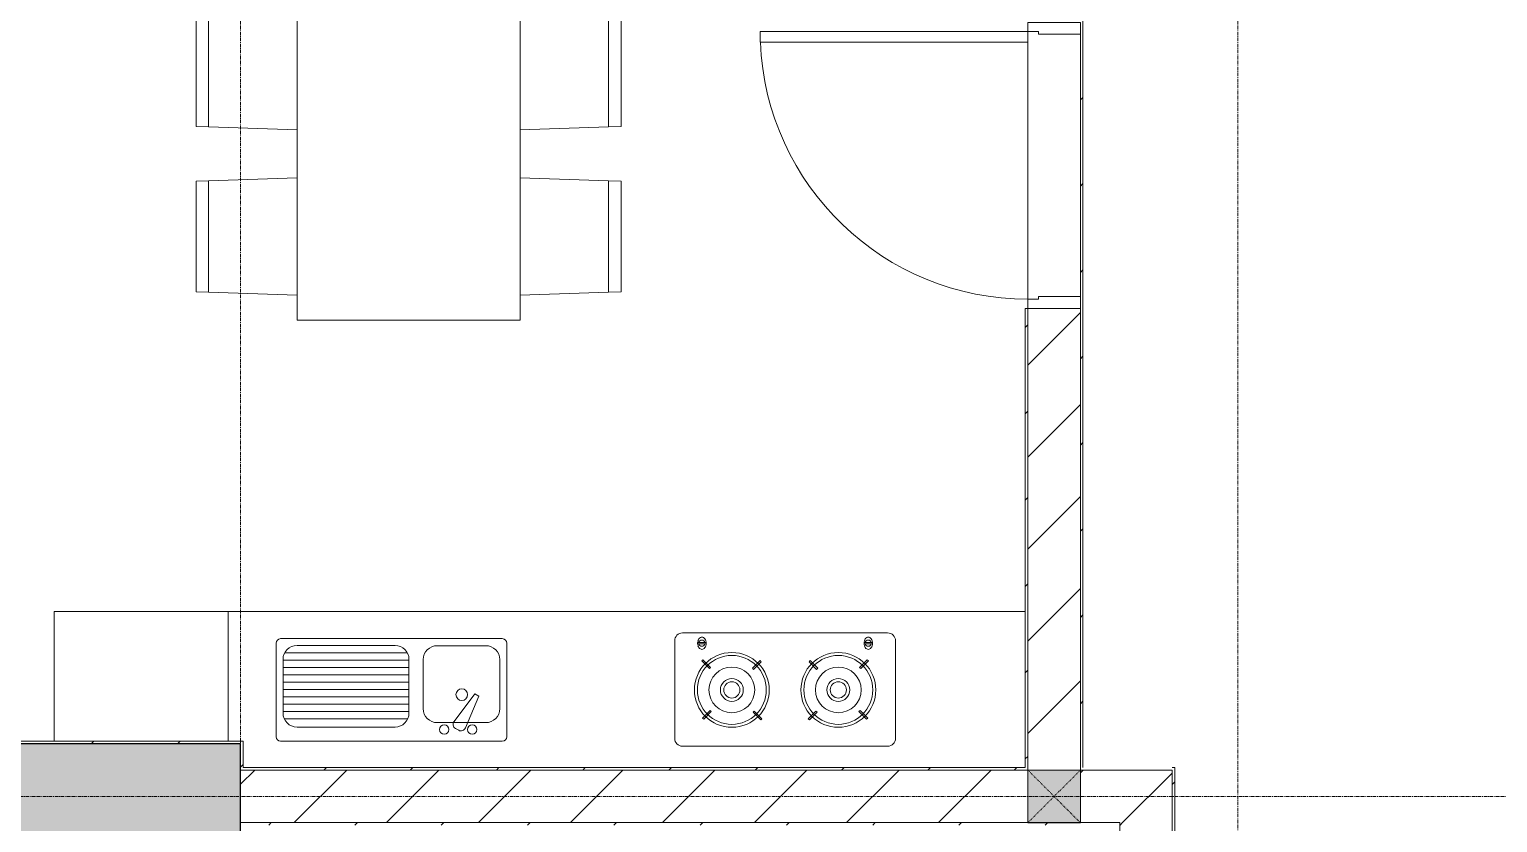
# Model space of a CAD drawing. Header units: millimetres. Extents: x 5121 to 246734, y -48180 to 129206.
# Drawn here: x 38048 to 43643, y 53437 to 56460 of the extents above; entities that cross this region are included whole.
import ezdxf

# ---------------------------------------------------------------- set-up
doc = ezdxf.new("R2010")
doc.units = ezdxf.units.MM
doc.linetypes.add('Dash', pattern=[6, 3, -3])
doc.linetypes.add('Grid Line', pattern=[22.225, 12.7, -3.175, 3.175, -3.175])
for name, color, linetype, lineweight in [('0-1', 7, 'Continuous', 5), ('A-DETL-GENF', 92, 'Continuous', 9), ('A-DOOR', 31, 'Continuous', 9), ('A-DOOR-FRAM', 31, 'Continuous', 9), ('A-FLOR-1', 50, 'Continuous', 9), ('A-WALL', 113, 'Continuous', 9), ('A-WALL-1', 250, 'Continuous', 18), ('A-WALL-PATT-2', 50, 'Continuous', 9), ('A-WALL-PATT-3', 111, 'Continuous', 9), ('I-FURN', 30, 'Continuous', 9), ('I-FURN-1', 253, 'Continuous', 9), ('S-COLS', 52, 'Continuous', 9), ('S-COLS-1', 7, 'Continuous', 5), ('S-COLS-2', 10, 'Continuous', 25), ('S-COLS-5', 52, 'Continuous', 25), ('S-COLS-6', 52, 'Dash', 9), ('S-COLS-HDLN', 52, 'Dash', 9), ('S-GRID-1', 1, 'Grid Line', 9)]:
    doc.layers.add(name, color=color, linetype=linetype, lineweight=lineweight)
pattern_1 = [(45, (0, 0), (-164.4023, 164.4023), [])]
pattern_2 = [(45, (0, 0), (-175.3625, 175.3625), [])]

# ---------------------------------------------------------------- blocks, each defined once
blk = doc.blocks.new('NCV_TKTC_KET CAU_rvt-1-TKCS_MB TỔNG THỂ TẦNG 1')
at = {"layer": 'S-COLS-1'}
blk.add_hatch(color=256, dxfattribs=at).paths.add_polyline_path([(37552.6, 53336.9), (38852.6, 53336.9), (38852.6, 53736.9), (37552.6, 53736.9), (37552.6, 53436.9)])
at = {"layer": 'S-COLS-2'}
for p, q in [((38852.6, 53736.9), (37552.6, 53736.9)), ((38852.6, 53336.9), (38852.6, 53736.9))]:
    blk.add_line(p, q, dxfattribs=at)
blk = doc.blocks.new('HE BEP A1 - HE BEP A 2-V154-TKCS_MB TỔNG THỂ TẦNG 1')
at = {"layer": 'I-FURN'}
for p, q in [((0, 0), (662.4, 0)), ((0, -494.4), (0, 0)), ((662.4, 0), (662.4, -494.4)), ((662.4, 0), (662.4, -494.4)), ((3700, 0), (662.4, 0)), ((3700, -594.4), (3700, 0)), ((3700, -594.4), (3700, 0)), ((1706.9, -103.2), (862.4, -103.2)), ((2364, -483.2), (2364, -111.2)), ((3175.6, -81.2), (2394, -81.2)), ((3205.6, -483.2), (3205.6, -111.2)), ((844.9, -120.7), (844.9, -476.9)), ((877.9, -156.9), (1345.2, -156.9)), ((924.9, -128.9), (1298.3, -128.9)), ((1459, -129.9), (1644.4, -129.9)), ((1724.4, -476.9), (1724.4, -120.7)), ((2451.6, -118.3), (2484.1, -118.3)), ((2451.6, -122.3), (2451.6, -118.3)), ((2484.1, -122.3), (2451.6, -122.3)), ((2484.1, -118.3), (2484.1, -122.3)), ((3085.5, -118.3), (3085.5, -122.3)), ((3118, -118.3), (3085.5, -118.3)), ((3085.5, -122.3), (3118, -122.3)), ((3118, -122.3), (3118, -118.3)), ((871.5, -386.8), (871.5, -182.3)), ((871.5, -184.9), (1351.6, -184.9)), ((871.5, -212.9), (1351.6, -212.9)), ((1351.6, -182.3), (1351.6, -386.8)), ((1405.6, -369.9), (1405.6, -183.2)), ((1697.8, -183.2), (1697.8, -369.9)), ((2471.8, -183.9), (2467.4, -188.3)), ((2467.4, -188.3), (2496.5, -217.4)), ((2500.9, -213), (2471.8, -183.9)), ((2496.5, -217.4), (2500.9, -213)), ((2689.3, -186.7), (2660.2, -215.8)), ((2660.2, -215.8), (2664.6, -220.2)), ((2664.6, -220.2), (2693.7, -191.1)), ((2693.7, -191.1), (2689.3, -186.7)), ((2875.9, -191.1), (2880.3, -186.7)), ((2905, -220.2), (2875.9, -191.1)), ((2880.3, -186.7), (2909.4, -215.8)), ((2909.4, -215.8), (2905, -220.2)), ((3068.7, -213), (3097.9, -183.9)), ((3073.1, -217.4), (3068.7, -213)), ((3102.3, -188.3), (3073.1, -217.4)), ((3097.9, -183.9), (3102.3, -188.3)), ((871.5, -240.9), (1351.6, -240.9)), ((871.5, -268.9), (1351.6, -268.9)), ((871.5, -296.9), (1351.6, -296.9)), ((871.5, -324.9), (1351.6, -324.9)), ((1602.7, -313.4), (1523.8, -418.4)), ((1566.6, -443.1), (1618.1, -322.3)), ((1618.1, -322.3), (1602.7, -313.4)), ((871.5, -352.9), (1351.6, -352.9)), ((871.5, -380.9), (1351.6, -380.9)), ((2470.1, -405.9), (2499.2, -376.7)), ((2503.6, -381.1), (2474.5, -410.3)), ((2499.2, -376.7), (2503.6, -381.1)), ((2663, -383.9), (2667.3, -379.5)), ((2692.1, -413), (2663, -383.9)), ((2667.3, -379.5), (2696.5, -408.6)), ((2902.3, -379.5), (2873.2, -408.6)), ((2877.5, -413), (2906.7, -383.9)), ((2906.7, -383.9), (2902.3, -379.5)), ((3070.4, -376.7), (3066, -381.1)), ((3066, -381.1), (3095.1, -410.3)), ((3099.5, -405.9), (3070.4, -376.7)), ((876.4, -408.9), (1346.8, -408.9)), ((1298.3, -440.1), (924.9, -440.1)), ((1644.4, -423.2), (1459, -423.2)), ((1541.1, -452.3), (1528.6, -445.1)), ((2474.5, -410.3), (2470.1, -405.9)), ((2696.5, -408.6), (2692.1, -413)), ((2873.2, -408.6), (2877.5, -413)), ((3095.1, -410.3), (3099.5, -405.9)), ((862.4, -494.4), (1706.9, -494.4)), ((3175.6, -513.2), (2394, -513.2))]:
    blk.add_line(p, q, dxfattribs=at)
for centre, radius in [((2581.9, -298.5), 142.6), ((2581.9, -298.5), 131.3), ((2987.7, -298.5), 142.6), ((2987.7, -298.5), 131.3), ((2581.9, -298.5), 87.2), ((2987.7, -298.5), 87.2), ((2581.9, -298.5), 43.6), ((2581.9, -298.5), 30.9), ((2987.7, -298.5), 43.6), ((2987.7, -298.5), 30.9), ((1552.8, -316.6), 22.2), ((1485.9, -449.9), 17.8), ((1592.6, -449.9), 17.8)]:
    blk.add_circle(centre, radius, dxfattribs=at)
for centre, radius, start, end in [((862.4, -120.7), 17.5, 90, 180), ((1706.9, -120.7), 17.5, 0, 90), ((2394, -111.2), 30, 90, 180), ((2485.1, -120.7), 33.5, 163.9419, 180), ((2476.6, -118.2), 24.7, 145.204, 163.9419), ((2467.8, -120.3), 11.6, 9.7177, 170.2823), ((2471.3, -114.5), 18.1, 120.7976, 145.204), ((2467.9, -108.8), 11.5, 90, 120.7976), ((2467.9, -108.8), 11.5, 59.2024, 90), ((2464.5, -114.5), 18.1, 34.796, 59.2024), ((2459.1, -118.2), 24.7, 16.0581, 34.796), ((2450.6, -120.7), 33.5, 0, 16.0581), ((3119, -120.7), 33.5, 163.9419, 180), ((3110.5, -118.2), 24.7, 145.204, 163.9419), ((3105.2, -114.5), 18.1, 120.7976, 145.204), ((3101.8, -120.3), 11.6, 9.7177, 170.2823), ((3101.8, -108.8), 11.5, 90, 120.7976), ((3101.8, -108.8), 11.5, 59.2024, 90), ((3098.4, -114.5), 18.1, 34.796, 59.2024), ((3093, -118.2), 24.7, 16.0581, 34.796), ((3084.5, -120.7), 33.5, 0, 16.0581), ((3175.6, -111.2), 30, 360, 90), ((924.9, -182.3), 53.3, 90, 180), ((1298.3, -182.3), 53.3, 0, 90), ((1459, -183.2), 53.3, 90, 180), ((1644.4, -183.2), 53.3, 0, 90), ((2485.1, -120.7), 33.5, 180, 196.0581), ((2476.6, -123.1), 24.7, 196.0581, 214.796), ((2467.8, -120.3), 11.6, 189.9102, 350.0898), ((2471.3, -126.9), 18.1, 214.796, 239.2024), ((2467.9, -132.6), 11.5, 239.2024, 270), ((2467.9, -132.6), 11.5, 270, 300.7976), ((2464.5, -126.9), 18.1, 300.7976, 325.204), ((2459.1, -123.1), 24.7, 325.204, 343.9419), ((2450.6, -120.7), 33.5, 343.9419, 0), ((3119, -120.7), 33.5, 180, 196.0581), ((3110.5, -123.1), 24.7, 196.0581, 214.796), ((3105.2, -126.9), 18.1, 214.796, 239.2024), ((3101.8, -120.3), 11.6, 189.9102, 350.0898), ((3101.8, -132.6), 11.5, 239.2024, 270), ((3101.8, -132.6), 11.5, 270, 300.7976), ((3098.4, -126.9), 18.1, 300.7976, 325.204), ((3093, -123.1), 24.7, 325.204, 343.9419), ((3084.5, -120.7), 33.5, 343.9419, 0), ((924.9, -386.8), 53.3, 180, 270), ((1298.3, -386.8), 53.3, 270, 0), ((1459, -369.9), 53.3, 180, 270), ((1644.4, -369.9), 53.3, 270, 0), ((1537.5, -429.7), 17.8, 140.5382, 240.0479), ((1549.9, -436.9), 17.8, 240.0479, 339.4621), ((862.4, -476.9), 17.5, 180, 270), ((1706.9, -476.9), 17.5, 270, 0), ((2394, -483.2), 30, 180, 270), ((3175.6, -483.2), 30, 270, 0)]:
    blk.add_arc(centre, radius, start, end, dxfattribs=at)
at = {"layer": 'I-FURN-1'}
for p, q in [((0, 0), (3700, 0)), ((0, -494.4), (0, 0)), ((3700, 0), (3700, -594.4))]:
    blk.add_line(p, q, dxfattribs=at)
blk = doc.blocks.new('RES_BAN AN 1 - RES_BAN AN 1-V115-TKCS_MB TỔNG THỂ TẦNG 1')
at = {"layer": 'I-FURN-1'}
for p, q in [((-425, 0), (-425, -1275)), ((425, -1275), (425, 0)), ((-761.9, -113.5), (-425, -102.3)), ((-425, -102.3), (-425, -549.7)), ((425, -102.3), (425, -549.7)), ((761.9, -113.5), (425, -102.3)), ((-761.9, -113.5), (-809.6, -115.1)), ((-809.6, -115.1), (-809.6, -536.9)), ((-761.9, -538.5), (-761.9, -113.5)), ((-761.9, -538.5), (-761.9, -113.5)), ((761.9, -538.5), (761.9, -113.5)), ((761.9, -113.5), (761.9, -538.5)), ((809.6, -115.1), (761.9, -113.5)), ((809.6, -536.9), (809.6, -115.1)), ((-809.6, -536.9), (-761.9, -538.5)), ((-425, -549.7), (-761.9, -538.5)), ((425, -549.7), (761.9, -538.5)), ((761.9, -538.5), (809.6, -536.9)), ((-809.6, -745.3), (-761.9, -743.8)), ((-809.6, -1167.2), (-809.6, -745.3)), ((-761.9, -743.8), (-425, -732.5)), ((-761.9, -1168.8), (-761.9, -743.8)), ((-761.9, -743.8), (-761.9, -1168.8)), ((-425, -732.5), (-425, -1180)), ((425, -732.5), (425, -1180)), ((761.9, -743.8), (425, -732.5)), ((761.9, -743.8), (809.6, -745.3)), ((761.9, -1168.8), (761.9, -743.8)), ((761.9, -1168.8), (761.9, -743.8)), ((809.6, -745.3), (809.6, -1167.2)), ((-761.9, -1168.8), (-809.6, -1167.2)), ((-425, -1180), (-761.9, -1168.8)), ((425, -1180), (761.9, -1168.8)), ((809.6, -1167.2), (761.9, -1168.8)), ((-425, -1275), (425, -1275))]:
    blk.add_line(p, q, dxfattribs=at)
blk = doc.blocks.new('NCV_TKTC_TANG 1_rvt-1-TKCS_MB TỔNG THỂ TẦNG 1')
at = {"layer": 'A-WALL-PATT-2'}
h = blk.add_hatch(dxfattribs=at)
h.set_pattern_fill('FP_10', color=256, style=0, pattern_type=2)
h.set_pattern_definition(pattern_1)
h.paths.add_polyline_path([(41852.6, 53636.9), (41852.6, 55396.9), (41842.6, 55396.9), (41842.6, 53636.9)])
h.paths.add_polyline_path([(41842.6, 56486.9), (41852.6, 56486.9), (41852.6, 56636.9), (41842.6, 56636.9), (41842.6, 56626.9)])
h = blk.add_hatch(dxfattribs=at)
h.set_pattern_fill('FP_10', color=256, style=0, pattern_type=2)
h.set_pattern_definition(pattern_1)
h.paths.add_polyline_path([(38152.6, 53736.9), (38862.6, 53736.9), (38862.6, 53746.9), (37552.6, 53746.9), (37552.6, 53736.9), (38143.2, 53736.9)])
h = blk.add_hatch(dxfattribs=at)
h.set_pattern_fill('FP_10', color=256, style=0, pattern_type=2)
h.set_pattern_definition(pattern_1)
h.paths.add_polyline_path([(38852.6, 53636.9), (38862.6, 53636.9), (38862.6, 53736.9), (38852.6, 53736.9), (38852.6, 53636.9)])
h = blk.add_hatch(dxfattribs=at)
h.set_pattern_fill('FP_10', color=256, style=0, pattern_type=2)
h.set_pattern_definition(pattern_1)
h.paths.add_polyline_path([(38862.6, 53636.9), (41842.6, 53637.3), (41842.6, 53646.9), (38862.6, 53646.9)])
h = blk.add_hatch(dxfattribs=at)
h.set_pattern_fill('FP_10', color=256, style=0, pattern_type=2)
h.set_pattern_definition(pattern_1)
h.paths.add_polyline_path([(41642.6, 53426.9), (42192.6, 53426.9), (42192.6, 53436.9), (38852.6, 53436.9), (38852.6, 53426.9), (41621.6, 53426.9)])
h = blk.add_hatch(dxfattribs=at)
h.set_pattern_fill('FP_10', color=256, style=0, pattern_type=2)
h.set_pattern_definition(pattern_1)
h.paths.add_polyline_path([(42192.6, 50546.9), (42202.6, 50548.3), (42202.6, 53436.9), (42192.6, 53436.6), (42192.6, 50596.2)])
at = {"layer": 'A-FLOR-1'}
for p, q in [((41852.6, 55431.9), (41852.6, 56449.7)), ((41852.6, 56449.7), (41852.6, 55431.9))]:
    blk.add_line(p, q, dxfattribs=at)
at = {"layer": 'A-WALL-1'}
for p, q in [((41852.6, 55396.9), (41842.6, 55396.9)), ((41842.6, 55396.9), (41842.6, 53646.9)), ((41852.6, 53636.9), (41852.6, 55396.9)), ((38862.6, 53746.9), (37552.6, 53746.9)), ((37552.6, 53736.9), (38852.6, 53736.9)), ((38852.6, 53736.9), (38852.6, 53636.9)), ((38862.6, 53736.9), (38862.6, 53746.9)), ((38862.6, 53646.9), (38862.6, 53736.9)), ((38852.6, 53636.9), (38862.6, 53636.9)), ((41842.6, 53646.9), (38862.6, 53646.9)), ((38862.6, 53636.9), (41842.6, 53636.9)), ((41842.6, 53636.9), (41852.6, 53636.9))]:
    blk.add_line(p, q, dxfattribs=at)
at = {"layer": 'I-FURN-1'}
for name, p in [('RES_BAN AN 1 - RES_BAN AN 1-V115-TKCS_MB TỔNG THỂ TẦNG 1', (39492.6, 56626.9)), ('HE BEP A1 - HE BEP A 2-V154-TKCS_MB TỔNG THỂ TẦNG 1', (38142.6, 54241.3))]:
    blk.add_blockref(name, p, dxfattribs=at)
blk = doc.blocks.new('G1_SOF - BO TRU - 200x200-3050151-TKCS_MB TỔNG THỂ TẦNG 1')
at = {"layer": 'S-COLS-HDLN'}
for p, q in [((-100, 100), (100, -100)), ((100, 100), (-100, -100))]:
    blk.add_line(p, q, dxfattribs=at)
blk = doc.blocks.new('FD_05 - FD_05-1000x2200mm-835434-TKCS_MB TỔNG THỂ TẦNG 1')
at = {"layer": 'A-DETL-GENF'}
for p, q in [((470, 100), (470, 1120)), ((470, 1120), (510, 1120)), ((510, 1120), (510, 100)), ((510, 100), (470, 100))]:
    blk.add_line(p, q, dxfattribs=at)
blk.add_arc((510, 100), 1020, 92.2475, 180, dxfattribs=at)
at = {"layer": 'A-DOOR-FRAM'}
for p, q in [((-510, 100), (-545, 100)), ((-545, 100), (-545, -100)), ((-510, 60), (-510, 100)), ((-500, 60), (-510, 60)), ((-500, -100), (-500, 60)), ((510, 60), (500, 60)), ((500, 60), (500, -100)), ((545, 100), (510, 100)), ((510, 100), (510, 60)), ((545, -100), (545, 100)), ((-545, -100), (-500, -100)), ((500, -100), (545, -100))]:
    blk.add_line(p, q, dxfattribs=at)

msp = doc.modelspace()

# ---------------------------------------------------------------- hatches: boundary and pattern name
at = {"layer": 'A-WALL-PATT-3'}
h = msp.add_hatch(dxfattribs=at)
h.set_pattern_fill('FP_1', color=256, style=0, pattern_type=2)
h.set_pattern_definition(pattern_2)
h.paths.add_polyline_path([(42052.2, 53636.9), (42052.6, 53636.9), (42052.2, 55396.9), (41852.6, 55396.9), (41852.6, 53636.9)])
h.paths.add_polyline_path([(42052.6, 56486.9), (42052.2, 56635.3), (41852.6, 56635.3), (41852.6, 56486.9), (42052.2, 56486.9)])
h.paths.add_polyline_path([(42052.6, 56835.3), (42052.2, 57686.9), (41852.6, 57686.9), (41852.6, 56835.3), (42052.2, 56835.3)])
h = msp.add_hatch(dxfattribs=at)
h.set_pattern_fill('FP_43', color=256, style=0, pattern_type=2)
h.set_pattern_definition(pattern_1)
h.paths.add_polyline_path([(42052.6, 53636.9), (42062.6, 53636.9), (42062.6, 57686.9), (42052.6, 57686.9), (42052.6, 54371)])
h = msp.add_hatch(dxfattribs=at)
h.set_pattern_fill('FP_1', color=256, style=0, pattern_type=2)
h.set_pattern_definition(pattern_2)
h.paths.add_polyline_path([(38852.6, 53436.9), (41852.6, 53436.9), (41852.6, 53636.9), (38852.6, 53636.9), (38852.6, 53472.8)])
h.paths.add_polyline_path([(42075.2, 53436.9), (42402.6, 53436.9), (42402.6, 53636.9), (42052.6, 53636.9), (42052.6, 53436.9), (42062.6, 53436.9)])
h = msp.add_hatch(dxfattribs=at)
h.set_pattern_fill('FP_43', color=256, style=0, pattern_type=2)
h.set_pattern_definition(pattern_1)
h.paths.add_polyline_path([(42408.6, 49476.9), (42412.6, 49476.9), (42412.6, 53646.9), (42402.6, 53646.9), (42402.6, 49476.9)])
h = msp.add_hatch(dxfattribs=at)
h.set_pattern_fill('FP_1', color=256, style=0, pattern_type=2)
h.set_pattern_definition(pattern_2)
h.paths.add_polyline_path([(42202.6, 50536.9), (42402.6, 50536.9), (42402.6, 53436.9), (42202.6, 53436.9), (42202.6, 50548.3)])
at = {"layer": 'S-COLS-1'}
msp.add_hatch(color=256, dxfattribs=at).paths.add_polyline_path([(42052.2, 53436.9), (42052.6, 53436.9), (42052.2, 53636.9), (41852.6, 53636.9), (41852.6, 53436.9)])

# ---------------------------------------------------------------- linework, layer by layer
at = {"layer": 'A-WALL'}
for p, q in [((41852.6, 55431.9), (41852.6, 56449.7)), ((41852.6, 53436.9), (41852.6, 53636.9)), ((41852.6, 53636.9), (42052.6, 53636.9)), ((42052.6, 53636.9), (42052.6, 53436.9))]:
    msp.add_line(p, q, dxfattribs=at)
at = {"layer": 'A-WALL-1'}
for p, q in [((42062.6, 53646.9), (42062.6, 57676.9)), ((42052.6, 56441.9), (42052.6, 55441.9)), ((41852.6, 55396.9), (41852.6, 53636.9)), ((42052.6, 53636.9), (42052.6, 55396.9)), ((41852.6, 53636.9), (38852.6, 53636.9)), ((38852.6, 53636.9), (38852.6, 53436.9)), ((42052.6, 53636.9), (42402.6, 53636.9)), ((42412.6, 53646.9), (42402.6, 53646.9)), ((42402.6, 50536.9), (42402.6, 53636.9)), ((42402.6, 53636.9), (42402.6, 49486.9)), ((42412.6, 49476.9), (42412.6, 53646.9)), ((38852.6, 53436.9), (41852.6, 53436.9)), ((42052.6, 53436.9), (42202.6, 53436.9)), ((42202.6, 53436.9), (42202.6, 50536.9))]:
    msp.add_line(p, q, dxfattribs=at)
at = {"layer": 'S-COLS'}
for p, q in [((42052.6, 53636.9), (41852.6, 53636.9)), ((41852.6, 53636.9), (41852.6, 53436.9)), ((42052.6, 53436.9), (42052.6, 53636.9))]:
    msp.add_line(p, q, dxfattribs=at)
at = {"layer": 'S-COLS-5'}
msp.add_line((41852.6, 53436.9), (42052.6, 53436.9), dxfattribs=at)
at = {"layer": 'S-GRID-1'}
for p, q in [((38852.6, 23210.6), (38852.6, 78232.7)), ((42652.6, 23210.6), (42652.6, 78232.7)), ((129301.8, 53536.9), (31601.8, 53536.9))]:
    msp.add_line(p, q, dxfattribs=at)

# ---------------------------------------------------------------- block references
at = {"layer": '0-1'}
for name in ['NCV_TKTC_KET CAU_rvt-1-TKCS_MB TỔNG THỂ TẦNG 1', 'NCV_TKTC_TANG 1_rvt-1-TKCS_MB TỔNG THỂ TẦNG 1']:
    msp.add_blockref(name, (0, 0), dxfattribs=at)
at = {"layer": 'A-DOOR', "rotation": 89.99999999999991}
msp.add_blockref('FD_05 - FD_05-1000x2200mm-835434-TKCS_MB TỔNG THỂ TẦNG 1', (41952.6, 55941.9), dxfattribs=at)
at = {"layer": 'S-COLS-6'}
msp.add_blockref('G1_SOF - BO TRU - 200x200-3050151-TKCS_MB TỔNG THỂ TẦNG 1', (41952.6, 53536.9), dxfattribs=at)

doc.saveas('drawing.dxf')
